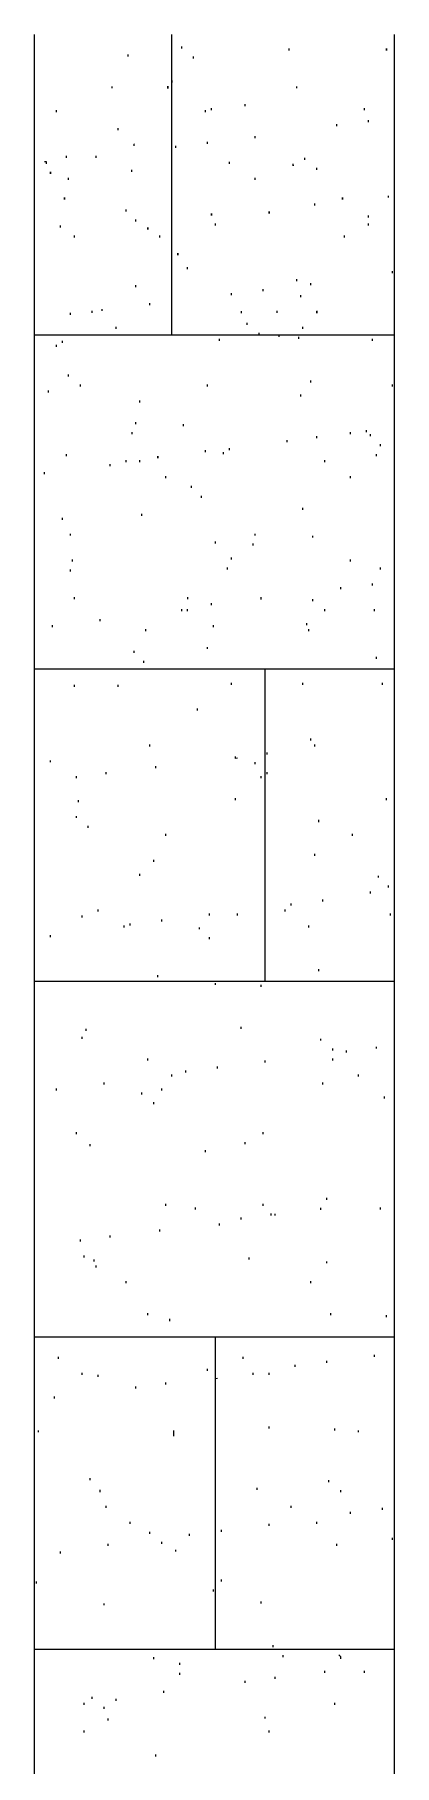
# Model space of a CAD drawing. Header units: millimetres. Extents: x -84511 to -57795, y -17083 to -534.
# Drawn here: x -59360 to -58671, y -9471 to -6160 of the extents above; entities that cross this region are included whole.
import ezdxf

# ---------------------------------------------------------------- set-up
doc = ezdxf.new("R2010")
doc.units = ezdxf.units.MM
doc.layers.add('A-PIL-___-___-EXI', color=250, linetype='Continuous', lineweight=13)

msp = doc.modelspace()

# ---------------------------------------------------------------- linework, layer by layer
at = {"layer": 'A-PIL-___-___-EXI', "color": 18, "lineweight": 9}
for p, q in [((-59360, -12329.7), (-59360, -6160)), ((-59097.5, -6734.4), (-59097.5, -6160.1)), ((-59078.5, -6186.6), (-59078.5, -6182.9)), ((-58873.1, -6190.4), (-58873.1, -6186.6)), ((-58671.5, -12329.7), (-58671.5, -6160)), ((-59181.2, -6201.9), (-59181.2, -6198.1)), ((-59055.7, -6205.7), (-59055.7, -6201.9)), ((-59211.7, -6262.7), (-59211.7, -6259)), ((-58857.9, -6262.7), (-58857.9, -6259)), ((-59318.2, -6308.4), (-59318.2, -6304.6)), ((-59032.8, -6308.4), (-59032.8, -6304.6)), ((-59021.5, -6304.6), (-59021.5, -6300.8)), ((-58956.8, -6296.9), (-58956.8, -6293.2)), ((-58728.6, -6304.6), (-58728.6, -6300.8)), ((-58721, -6327.4), (-58721, -6323.6)), ((-58937.8, -6357.9), (-58937.8, -6354.1)), ((-58781.8, -6335.1), (-58781.8, -6331.2)), ((-59090, -6376.9), (-59090, -6373)), ((-59029.1, -6369.2), (-59029.1, -6365.4)), ((-59299.1, -6395.8), (-59299.1, -6392.1)), ((-59242.1, -6395.9), (-59242.1, -6392)), ((-59173.7, -6422.5), (-59173.7, -6418.7)), ((-58987.3, -6407.3), (-58987.3, -6403.5)), ((-58842.6, -6399.6), (-58842.6, -6395.8)), ((-58819.8, -6418.7), (-58819.8, -6414.9)), ((-59295.4, -6437.7), (-59295.4, -6434)), ((-58937.8, -6437.7), (-58937.8, -6434)), ((-58823.7, -6487.2), (-58823.7, -6483.4)), ((-58682.9, -6471.9), (-58682.9, -6468.2)), ((-59185, -6498.5), (-59185, -6494.8)), ((-59166.1, -6517.6), (-59166.1, -6513.8)), ((-59013.9, -6525.2), (-59013.9, -6521.4)), ((-58721, -6525.2), (-58721, -6521.4)), ((-58720.9, -6510), (-58720.9, -6506.2)), ((-59310.5, -6529), (-59310.5, -6525.2)), ((-59283.9, -6548), (-59283.9, -6544.3)), ((-59120.4, -6548), (-59120.4, -6544.2)), ((-58766.7, -6548), (-58766.7, -6544.2)), ((-59067.2, -6608.9), (-59067.2, -6605.1)), ((-58675.3, -6616.4), (-58675.3, -6612.7)), ((-59166, -6643.1), (-59166, -6639.3)), ((-58983.4, -6658.4), (-58983.4, -6654.5)), ((-58922.6, -6650.7), (-58922.6, -6646.9)), ((-58857.9, -6631.7), (-58857.9, -6627.9)), ((-58831.3, -6639.3), (-58831.3, -6635.6)), ((-59230.6, -6688.7), (-59230.6, -6685)), ((-59139.4, -6677.4), (-59139.4, -6673.5)), ((-59291.6, -6696.3), (-59291.6, -6692.5)), ((-59249.8, -6692.5), (-59249.8, -6688.7)), ((-59204, -6723), (-59204, -6719.2)), ((-58964.4, -6692.6), (-58964.4, -6688.8)), ((-58953, -6715.4), (-58953, -6711.6)), ((-58896, -6692.5), (-58896, -6688.7)), ((-58846.6, -6723), (-58846.6, -6719.2)), ((-59360, -6734.4), (-58671.5, -6734.4)), ((-59318.2, -6757.2), (-59318.2, -6753.4)), ((-59306.7, -6749.6), (-59306.7, -6745.8)), ((-59006.2, -6745.8), (-59006.2, -6742)), ((-58930.2, -6734.4), (-58930.2, -6730.6)), ((-58892.2, -6738.2), (-58892.2, -6734.4)), ((-58854.1, -6742), (-58854.1, -6738.2)), ((-58713.4, -6745.8), (-58713.4, -6742)), ((-59295.3, -6814.3), (-59295.3, -6810.5)), ((-59333.3, -6844.8), (-59333.3, -6840.9)), ((-59272.5, -6833.3), (-59272.5, -6829.5)), ((-59029.1, -6833.3), (-59029.1, -6829.5)), ((-58850.3, -6852.3), (-58850.3, -6848.5)), ((-58831.3, -6825.6), (-58831.3, -6821.9)), ((-58675.3, -6833.3), (-58675.3, -6829.5)), ((-59158.4, -6863.8), (-59158.4, -6860)), ((-59166, -6905.5), (-59166, -6901.7)), ((-59074.8, -6909.4), (-59074.8, -6905.5)), ((-58724.7, -6920.8), (-58724.7, -6916.9)), ((-59173.6, -6924.5), (-59173.6, -6920.8)), ((-58987.2, -6955), (-58987.2, -6951.2)), ((-58876.9, -6939.9), (-58876.9, -6936)), ((-58819.9, -6932.2), (-58819.9, -6928.4)), ((-58755.2, -6924.5), (-58755.2, -6920.8)), ((-58717.1, -6928.4), (-58717.1, -6924.5)), ((-58698.1, -6947.5), (-58698.1, -6943.6)), ((-59299.2, -6966.4), (-59299.2, -6962.7)), ((-59215.4, -6985.4), (-59215.4, -6981.6)), ((-59158.4, -6977.8), (-59158.4, -6974)), ((-59032.9, -6958.9), (-59032.9, -6955)), ((-58998.6, -6962.7), (-58998.6, -6958.9)), ((-58804.6, -6977.8), (-58804.6, -6974)), ((-58705.8, -6966.4), (-58705.8, -6962.7)), ((-59341, -7000.7), (-59341, -6996.8)), ((-59109, -7008.3), (-59109, -7004.5)), ((-58755.2, -7008.3), (-58755.2, -7004.5)), ((-59059.5, -7027.2), (-59059.5, -7023.5)), ((-59040.5, -7046.4), (-59040.5, -7042.5)), ((-59306.7, -7088.2), (-59306.7, -7084.3)), ((-59154.6, -7080.6), (-59154.6, -7076.7)), ((-59291.6, -7118.5), (-59291.6, -7114.8)), ((-58937.8, -7118.5), (-58937.8, -7114.8)), ((-58827.4, -7122.4), (-58827.4, -7118.6)), ((-59013.9, -7133.8), (-59013.9, -7130)), ((-58941.6, -7137.6), (-58941.6, -7133.8)), ((-59291.6, -7187.1), (-59291.6, -7183.3)), ((-59287.7, -7168.1), (-59287.7, -7164.2)), ((-58991.1, -7183.3), (-58991.1, -7179.4)), ((-58983.4, -7164.2), (-58983.4, -7160.4)), ((-58755.2, -7168.1), (-58755.2, -7164.2)), ((-58698.1, -7183.3), (-58698.1, -7179.4)), ((-58774.2, -7221.2), (-58774.2, -7217.4)), ((-58713.4, -7213.7), (-58713.4, -7209.9)), ((-59283.9, -7240.3), (-59283.9, -7236.5)), ((-59067.1, -7240.3), (-59067.1, -7236.5)), ((-59021.5, -7251.7), (-59021.5, -7247.9)), ((-58926.3, -7240.4), (-58926.3, -7236.5)), ((-58827.5, -7244.1), (-58827.5, -7240.3)), ((-59234.5, -7282.2), (-59234.5, -7278.3)), ((-59078.5, -7263.2), (-59078.5, -7259.3)), ((-59067.2, -7263.2), (-59067.2, -7259.3)), ((-58804.7, -7263.1), (-58804.7, -7259.3)), ((-58709.6, -7263.2), (-58709.6, -7259.3)), ((-59325.7, -7293.5), (-59325.7, -7289.8)), ((-59147.1, -7301.1), (-59147.1, -7297.3)), ((-59017.7, -7293.5), (-59017.7, -7289.8)), ((-58838.9, -7289.8), (-58838.9, -7286)), ((-58835.1, -7301.2), (-58835.1, -7297.4)), ((-59169.8, -7343), (-59169.8, -7339.2)), ((-59029.1, -7335.4), (-59029.1, -7331.6)), ((-58705.8, -7354.4), (-58705.8, -7350.7)), ((-59360, -7373.5), (-58671.5, -7373.5)), ((-59150.8, -7362), (-59150.8, -7358.2)), ((-58918.7, -7970.6), (-58918.7, -7373.5)), ((-59283.9, -7407.6), (-59283.9, -7403.8)), ((-59200.2, -7407.7), (-59200.2, -7403.9)), ((-58983.4, -7403.8), (-58983.4, -7400.1)), ((-58846.5, -7403.9), (-58846.5, -7400)), ((-58694.3, -7403.8), (-58694.3, -7400.1)), ((-59048.1, -7453.3), (-59048.1, -7449.5)), ((-58831.3, -7510.3), (-58831.3, -7506.5)), ((-59329.6, -7552.2), (-59329.6, -7548.4)), ((-59139.4, -7521.8), (-59139.4, -7518)), ((-58915, -7537), (-58915, -7533.2)), ((-58823.6, -7521.8), (-58823.6, -7518)), ((-59223, -7575.1), (-59223, -7571.3)), ((-59128, -7563.6), (-59128, -7559.8)), ((-58937.8, -7556), (-58937.8, -7552.2)), ((-58926.4, -7582.6), (-58926.4, -7578.8)), ((-58915, -7575), (-58915, -7571.2)), ((-59276.3, -7628.2), (-59276.3, -7624.5)), ((-58975.8, -7624.5), (-58975.8, -7620.7)), ((-58686.8, -7624.5), (-58686.8, -7620.7)), ((-59280.1, -7658.7), (-59280.1, -7654.9)), ((-59257.3, -7677.7), (-59257.3, -7673.9)), ((-58816.1, -7666.4), (-58816.1, -7662.5)), ((-59109, -7693), (-59109, -7689.2)), ((-58751.4, -7693), (-58751.4, -7689.2)), ((-59131.8, -7742.4), (-59131.8, -7738.6)), ((-58823.6, -7730.9), (-58823.6, -7727.2)), ((-59158.4, -7769.1), (-59158.4, -7765.3)), ((-58701.9, -7772.8), (-58701.9, -7769.1)), ((-58717.1, -7803.3), (-58717.1, -7799.5)), ((-58683, -7791.9), (-58683, -7788.1)), ((-59268.8, -7848.9), (-59268.8, -7845.1)), ((-59238.3, -7837.5), (-59238.3, -7833.7)), ((-59025.2, -7845.1), (-59025.2, -7841.3)), ((-58972, -7845.1), (-58972, -7841.3)), ((-58880.7, -7837.5), (-58880.7, -7833.7)), ((-58869.3, -7826.1), (-58869.3, -7822.3)), ((-58808.5, -7818.5), (-58808.5, -7814.7)), ((-58679.1, -7845.1), (-58679.1, -7841.3)), ((-59188.9, -7868), (-59188.9, -7864.1)), ((-59177.4, -7864.1), (-59177.4, -7860.3)), ((-59116.6, -7856.5), (-59116.6, -7852.8)), ((-59044.2, -7871.7), (-59044.2, -7868)), ((-58835.1, -7868), (-58835.1, -7864.1)), ((-59329.6, -7886.9), (-59329.6, -7883.1)), ((-59025.2, -7890.8), (-59025.2, -7887)), ((-59360, -7970.6), (-58671.5, -7970.6)), ((-59124.1, -7963), (-59124.1, -7959.2)), ((-59013.9, -7978.2), (-59013.9, -7974.4)), ((-58926.4, -7982), (-58926.4, -7978.2)), ((-58816.1, -7951.6), (-58816.1, -7947.8)), ((-59268.8, -8080.9), (-59268.8, -8077.1)), ((-59261.1, -8065.7), (-59261.1, -8061.9)), ((-58964.5, -8061.9), (-58964.5, -8058.1)), ((-58671.5, -8065.7), (-58671.5, -8061.9)), ((-58812.3, -8084.7), (-58812.3, -8080.9)), ((-58789.5, -8103.7), (-58789.5, -8099.9)), ((-58762.9, -8107.5), (-58762.9, -8103.8)), ((-58705.8, -8100), (-58705.8, -8096.2)), ((-59143.2, -8122.7), (-59143.2, -8119)), ((-59070.9, -8145.6), (-59070.9, -8141.8)), ((-59010.1, -8138), (-59010.1, -8134.1)), ((-58918.7, -8126.6), (-58918.7, -8122.8)), ((-58789.5, -8122.7), (-58789.5, -8119)), ((-59318.2, -8179.9), (-59318.2, -8176.1)), ((-59226.8, -8168.4), (-59226.8, -8164.6)), ((-59116.6, -8179.9), (-59116.6, -8176.1)), ((-59097.5, -8153.2), (-59097.5, -8149.3)), ((-58808.5, -8168.4), (-58808.5, -8164.6)), ((-58740, -8153.2), (-58740, -8149.3)), ((-59154.6, -8187.4), (-59154.6, -8183.6)), ((-59131.8, -8206.4), (-59131.8, -8202.6)), ((-58690.6, -8195.1), (-58690.6, -8191.3)), ((-59280.1, -8263.5), (-59280.1, -8259.7)), ((-58922.5, -8263.5), (-58922.5, -8259.7)), ((-59253.5, -8286.3), (-59253.5, -8282.6)), ((-59032.9, -8297.8), (-59032.9, -8294)), ((-58956.8, -8282.6), (-58956.8, -8278.8)), ((-59109, -8400.5), (-59109, -8396.6)), ((-59051.9, -8408), (-59051.9, -8404.2)), ((-58922.5, -8400.4), (-58922.5, -8396.7)), ((-58812.3, -8408.1), (-58812.3, -8404.3)), ((-58800.8, -8389), (-58800.8, -8385.2)), ((-58698.1, -8408), (-58698.1, -8404.2)), ((-59006.3, -8438.5), (-59006.3, -8434.7)), ((-58964.5, -8427.1), (-58964.5, -8423.3)), ((-58907.4, -8419.5), (-58907.4, -8415.6)), ((-58899.7, -8419.5), (-58899.7, -8415.7)), ((-59272.5, -8468.9), (-59272.5, -8465.1)), ((-59215.5, -8461.3), (-59215.5, -8457.6)), ((-59120.3, -8449.9), (-59120.3, -8446.1)), ((-59264.9, -8499.4), (-59264.9, -8495.6)), ((-59245.8, -8507), (-59245.8, -8503.2)), ((-58949.2, -8503.2), (-58949.2, -8499.4)), ((-58800.8, -8510.7), (-58800.8, -8506.9)), ((-59242.1, -8518.4), (-59242.1, -8514.6)), ((-59185, -8548.8), (-59185, -8545)), ((-58831.3, -8548.8), (-58831.3, -8545)), ((-59143.2, -8609.6), (-59143.2, -8605.8)), ((-58793.2, -8609.6), (-58793.2, -8605.9)), ((-59101.3, -8621.1), (-59101.3, -8617.2)), ((-58686.8, -8613.5), (-58686.8, -8609.6)), ((-59360, -8651.5), (-58671.5, -8651.5)), ((-59013.8, -9248.7), (-59013.8, -8651.5)), ((-59314.4, -8693.4), (-59314.4, -8689.5)), ((-58960.6, -8693.4), (-58960.6, -8689.5)), ((-58861.7, -8708.6), (-58861.7, -8704.8)), ((-58800.8, -8701), (-58800.8, -8697.1)), ((-58709.6, -8689.5), (-58709.6, -8685.7)), ((-59268.8, -8723.8), (-59268.8, -8720)), ((-59238.3, -8727.6), (-59238.3, -8723.8)), ((-59109, -8742.8), (-59109, -8738.9)), ((-59029.1, -8716.2), (-59029.1, -8712.3)), ((-58941.6, -8723.8), (-58941.6, -8719.9)), ((-58911.2, -8723.8), (-58911.2, -8720)), ((-59321.9, -8769.4), (-59321.9, -8765.6)), ((-59166.1, -8750.4), (-59166.1, -8746.6)), ((-59352.4, -8834), (-59352.4, -8830.2)), ((-58911.2, -8826.5), (-58911.2, -8822.7)), ((-58785.7, -8830.3), (-58785.7, -8826.5)), ((-58740, -8834), (-58740, -8830.2)), ((-59253.5, -8925.4), (-59253.5, -8921.6)), ((-58797, -8929.1), (-58797, -8925.4)), ((-59234.5, -8948.2), (-59234.5, -8944.3)), ((-58934, -8944.3), (-58934, -8940.5)), ((-58774.2, -8948.2), (-58774.2, -8944.4)), ((-59223, -8978.5), (-59223, -8974.8)), ((-59177.4, -9009), (-59177.4, -9005.2)), ((-58869.3, -8978.5), (-58869.3, -8974.8)), ((-58819.8, -9009), (-58819.8, -9005.2)), ((-58755.2, -8990), (-58755.2, -8986.2)), ((-58694.3, -8982.4), (-58694.3, -8978.5)), ((-59139.4, -9028.1), (-59139.4, -9024.3)), ((-59063.3, -9031.9), (-59063.3, -9028.1)), ((-59002.4, -9024.2), (-59002.4, -9020.4)), ((-58911.2, -9012.8), (-58911.2, -9009.1)), ((-58675.3, -9039.5), (-58675.3, -9035.6)), ((-59310.6, -9066), (-59310.6, -9062.2)), ((-59219.2, -9050.9), (-59219.2, -9047.1)), ((-59116.6, -9047.1), (-59116.6, -9043.3)), ((-59090, -9062.2), (-59090, -9058.5)), ((-58781.8, -9050.9), (-58781.8, -9047.1)), ((-59356.2, -9123.2), (-59356.2, -9119.4)), ((-59017.7, -9138.4), (-59017.7, -9134.5)), ((-59002.4, -9119.4), (-59002.4, -9115.5)), ((-59226.8, -9164.9), (-59226.8, -9161.2)), ((-58926.4, -9161.2), (-58926.4, -9157.4)), ((-59360, -9248.7), (-58671.5, -9248.7)), ((-59131.8, -9267.7), (-59131.8, -9263.9)), ((-58903.6, -9244.9), (-58903.6, -9241.1)), ((-58884.5, -9263.9), (-58884.5, -9260.1)), ((-59082.3, -9279.1), (-59082.3, -9275.3)), ((-59082.3, -9298.1), (-59082.3, -9294.3)), ((-58899.7, -9305.7), (-58899.7, -9302)), ((-58804.7, -9294.3), (-58804.7, -9290.5)), ((-58728.6, -9294.3), (-58728.6, -9290.5)), ((-59112.8, -9332.3), (-59112.8, -9328.6)), ((-58956.8, -9313.3), (-58956.8, -9309.5)), ((-59264.9, -9355.1), (-59264.9, -9351.4)), ((-59249.7, -9343.8), (-59249.7, -9340)), ((-59226.9, -9362.8), (-59226.9, -9359)), ((-59204, -9347.6), (-59204, -9343.8)), ((-58785.6, -9355.1), (-58785.6, -9351.4)), ((-59219.2, -9385.6), (-59219.2, -9381.8)), ((-58918.7, -9381.8), (-58918.7, -9378)), ((-59264.9, -9408.4), (-59264.9, -9404.7)), ((-58911.2, -9408.4), (-58911.2, -9404.7)), ((-59128, -9454), (-59128, -9450.3)), ((-58671.6, -9457.8), (-58671.6, -9454))]:
    msp.add_line(p, q, dxfattribs=at)
at = {"layer": 'A-PIL-___-___-EXI', "color": 18, "lineweight": 9, "flags": 128}
for points in [[(-58686.7, -6186.7), (-58686.7, -6190.5)], [(-59097.6, -6247.5), (-59097.6, -6251.3)], [(-59105.1, -6258.9), (-59105.1, -6262.8)], [(-59329.6, -6422.4), (-59329.6, -6426.3)], [(-59303, -6471.9), (-59303, -6475.7)], [(-58770.5, -6471.9), (-58770.5, -6475.7)], [(-58911.1, -6498.5), (-58911.1, -6502.3)], [(-59143.2, -6529), (-59143.2, -6532.8)], [(-59086.1, -6578.4), (-59086.1, -6582.2)]]:
    msp.add_lwpolyline(points, close=True, dxfattribs=at)
for points in [[(-59200.3, -6342.7), (-59200.3, -6338.8), (-59200.2, -6338.8)], [(-59169.8, -6373), (-59169.8, -6369.3), (-59169.9, -6369.2)], [(-59337.2, -6407.3), (-59337.2, -6403.5), (-59341, -6403.5)], [(-58865.6, -6407.3), (-58865.5, -6411.1), (-58865.5, -6407.3)], [(-59021.5, -6502.4), (-59021.5, -6506.2), (-59021.5, -6502.3)], [(-58850.4, -6662.1), (-58850.4, -6658.3), (-58850.3, -6658.4)], [(-58819.9, -6688.7), (-58819.9, -6692.6), (-58819.9, -6688.8)], [(-59185, -6977.8), (-59185, -6977.8), (-59185, -6974.1)], [(-59124.1, -6966.4), (-59124.2, -6970.3), (-59124.2, -6966.5)], [(-58846.5, -7069.2), (-58846.5, -7065.3), (-58846.6, -7065.4)], [(-58972, -7544.5), (-58975.8, -7544.6), (-58975.8, -7540.8)], [(-59280.1, -7582.6), (-59280.1, -7578.8), (-59280.1, -7578.8)], [(-59010.1, -8731.3), (-59013.9, -8731.4), (-59013.9, -8727.6)], [(-59093.7, -8841.6), (-59093.7, -8837.8), (-59093.8, -8830.2)], [(-58774.2, -9267.6), (-58774.2, -9263.8), (-58778, -9260)]]:
    msp.add_lwpolyline(points, dxfattribs=at)

doc.saveas('drawing.dxf')
